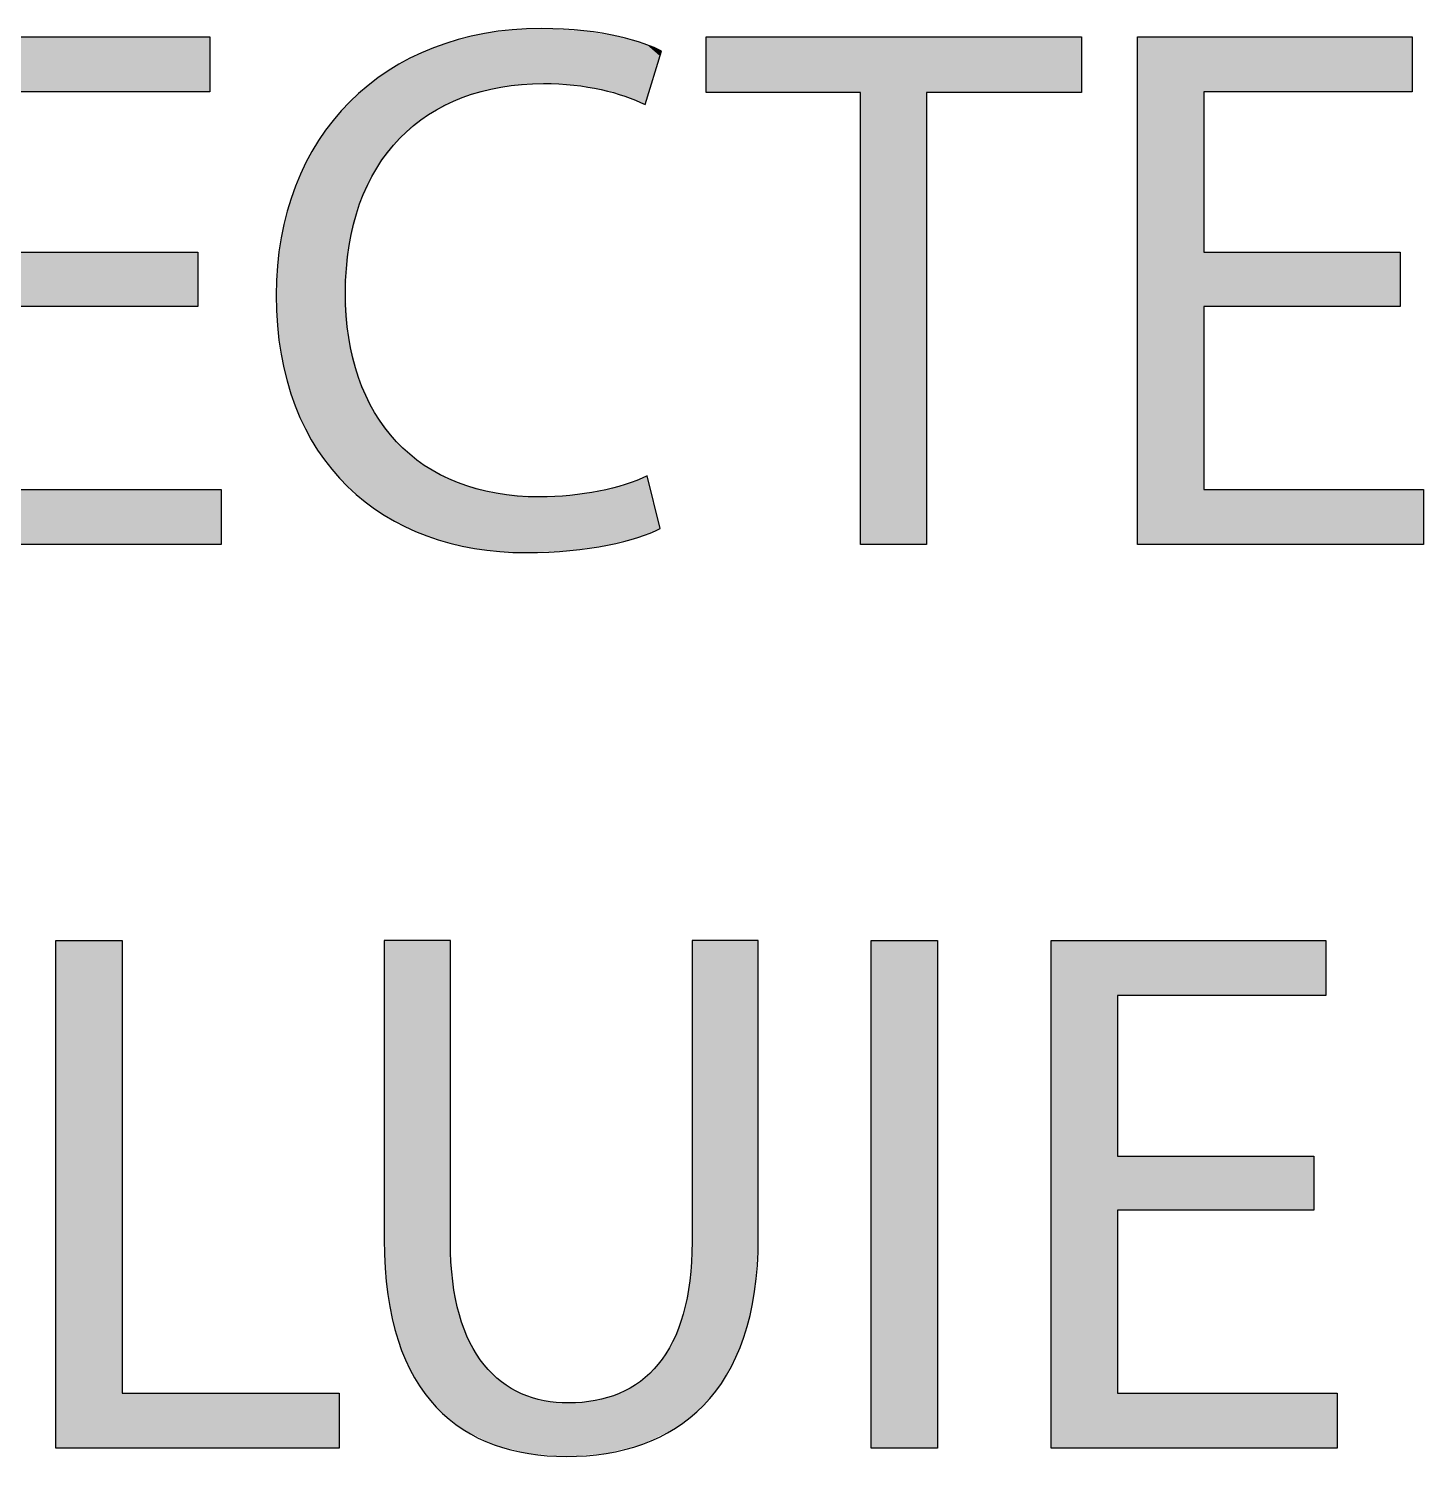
# Model space of a CAD drawing. Extents: x 0 to 360, y -268 to 0.
# Drawn here: x 297.19 to 302.75, y -194.03 to -188.35 of the extents above; entities that cross this region are included whole.
import ezdxf

# ---------------------------------------------------------------- set-up
doc = ezdxf.new("R2010")
doc.units = 0
doc.layers.add('LAYER_1', color=7, linetype='CONTINUOUS')

# ---------------------------------------------------------------- blocks, each defined once
blk = doc.blocks.new('*U378')
at = {"layer": 'LAYER_1', "color": 250, "extrusion": (0, 0, -1)}
for points in [[(-296.8215, -190.402), (-296.8215, -188.3811), (-297.0854, -190.402)], [(-297.0854, -190.402), (-296.8215, -188.3811), (-297.0854, -188.3811)], [(-297.8681, -188.5999), (-297.8681, -188.3811), (-297.9164, -188.5999)], [(-297.9164, -188.5999), (-297.8681, -188.3811), (-297.9164, -188.3811)], [(-297.8681, -190.402), (-297.8681, -190.1829), (-297.9164, -190.402)], [(-297.9164, -190.402), (-297.8681, -190.1829), (-297.9164, -190.1829)], [(-297.9164, -190.402), (-297.9164, -190.1829), (-297.9611, -190.402)], [(-297.9611, -190.402), (-297.9164, -190.1829), (-297.9611, -190.1829)]]:
    blk.add_solid(points, dxfattribs=at)
at = {"layer": 'LAYER_1', "color": 250}
for points in [[(297.0854, -188.5999), (297.0854, -188.3811), (297.8681, -188.5999)], [(297.8681, -188.5999), (297.0854, -188.3811), (297.8681, -188.3811)], [(297.0854, -189.4546), (297.0854, -189.2382), (297.8681, -189.4546)], [(297.8681, -189.4546), (297.0854, -189.2382), (297.8681, -189.2382)], [(297.0854, -190.402), (297.0854, -190.1829), (297.8681, -190.402)], [(297.8681, -190.402), (297.0854, -190.1829), (297.8681, -190.1829)]]:
    blk.add_solid(points, dxfattribs=at)
blk = doc.blocks.new('*U379')
at = {"layer": 'LAYER_1', "color": 250}
for points in [[(298.8724, -188.6473), (298.8064, -188.4245), (298.8724, -188.4025)], [(298.9026, -188.632), (298.8724, -188.4025), (298.9026, -188.3925)], [(298.9056, -188.6305), (298.9026, -188.3925), (298.9056, -188.3915)], [(298.9215, -188.6224), (298.9056, -188.3915), (298.9215, -188.3879)], [(298.9695, -188.6094), (298.9215, -188.3879), (298.9695, -188.3769)], [(299.0104, -188.5983), (298.9695, -188.3769), (299.0104, -188.3676)], [(299.0561, -188.5859), (299.0104, -188.3676), (299.0561, -188.3615)], [(299.0708, -188.5819), (299.0561, -188.3615), (299.0708, -188.3596)], [(299.0748, -188.5808), (299.0708, -188.3596), (299.0748, -188.359)], [(299.1206, -188.577), (299.0748, -188.359), (299.1206, -188.353)], [(299.1759, -188.5725), (299.1206, -188.353), (299.1759, -188.3506)], [(299.2296, -188.568), (299.1759, -188.3506), (299.2296, -188.3483)], [(299.2358, -188.5675), (299.2296, -188.3483), (299.2358, -188.348)], [(299.2448, -188.5668), (299.2448, -188.3485), (299.3499, -188.5724)], [(299.3499, -188.5724), (299.3499, -188.354), (299.3502, -188.5724)], [(299.3502, -188.5724), (299.3502, -188.354), (299.3654, -188.5732)], [(299.3654, -188.5732), (299.3654, -188.3548), (299.406, -188.5798)], [(299.406, -188.5798), (299.406, -188.357), (299.4654, -188.5894)], [(299.4654, -188.5894), (299.4654, -188.3667), (299.4741, -188.5909)], [(299.4741, -188.5909), (299.4741, -188.3681), (299.4999, -188.5981)], [(299.4999, -188.5981), (299.4999, -188.3724), (299.543, -188.6102)], [(299.543, -188.6102), (299.543, -188.3794), (299.5693, -188.6175)], [(299.5693, -188.6175), (299.5693, -188.3868), (299.5698, -188.6177)], [(299.5698, -188.6177), (299.5698, -188.387), (299.6212, -188.6392)], [(299.6212, -188.6392), (299.6212, -188.4015), (299.6464, -188.6496)], [(298.7701, -188.7043), (298.7132, -188.4662), (298.7701, -188.4407)], [(298.7799, -188.6963), (298.7701, -188.4407), (298.7799, -188.4363)], [(298.7868, -188.6906), (298.7799, -188.4363), (298.7868, -188.4332)], [(298.8064, -188.6807), (298.7868, -188.4332), (298.8064, -188.4245)], [(299.6464, -188.6496), (299.6464, -188.4086), (299.6492, -188.6508)], [(299.7092, -188.4579), (299.6582, -188.4137), (299.7092, -188.4353)], [(298.6263, -188.8442), (298.6104, -188.5278), (298.6263, -188.5163)], [(298.6595, -188.8013), (298.6263, -188.5163), (298.6595, -188.4971)], [(298.6726, -188.7845), (298.6595, -188.4971), (298.6726, -188.4896)], [(298.6925, -188.7681), (298.6726, -188.4896), (298.6925, -188.4781)], [(298.7132, -188.7511), (298.6925, -188.4781), (298.7132, -188.4662)], [(298.5461, -188.9755), (298.5343, -188.5851), (298.5461, -188.5744)], [(298.5719, -188.9214), (298.5461, -188.5744), (298.5719, -188.5557)], [(298.5805, -188.9033), (298.5719, -188.5557), (298.5805, -188.5495)], [(298.6104, -188.8647), (298.5805, -188.5495), (298.6104, -188.5278)], [(298.5081, -189.0634), (298.4729, -188.6404), (298.5081, -188.6087)], [(298.5125, -189.0461), (298.5081, -188.6087), (298.5125, -188.6047)], [(298.5343, -189.0003), (298.5125, -188.6047), (298.5343, -188.5851)], [(298.4559, -190.1624), (298.4071, -188.7138), (298.4559, -188.6594)], [(298.4644, -189.2892), (298.4559, -188.6594), (298.4644, -188.6499)], [(298.4691, -189.2282), (298.4644, -188.6499), (298.4691, -188.6447)], [(298.4703, -189.212), (298.4691, -188.6447), (298.4703, -188.6433)], [(298.4729, -189.2018), (298.4703, -188.6433), (298.4729, -188.6404)], [(298.4012, -190.1029), (298.3489, -188.7943), (298.4012, -188.7219)], [(298.4071, -190.1093), (298.4012, -188.7219), (298.4071, -188.7138)], [(298.4012, -190.1029), (298.4012, -188.7219), (298.4071, -190.1093)], [(298.4071, -190.1093), (298.4071, -188.7138), (298.4559, -190.1624)], [(298.345, -190.0264), (298.2988, -188.8816), (298.345, -188.8011)], [(298.3489, -190.0317), (298.345, -188.8011), (298.3489, -188.7943)], [(298.345, -190.0264), (298.345, -188.8011), (298.3489, -190.0317)], [(298.3489, -190.0317), (298.3489, -188.7943), (298.4012, -190.1029)], [(298.2964, -189.9422), (298.257, -188.9755), (298.2964, -188.887)], [(298.2988, -189.9463), (298.2964, -188.887), (298.2988, -188.8816)], [(298.2964, -189.9422), (298.2964, -188.887), (298.2988, -189.9463)], [(298.2988, -189.9463), (298.2988, -188.8816), (298.345, -190.0264)], [(298.2557, -189.8504), (298.2239, -189.0755), (298.2557, -188.9795)], [(298.257, -189.8534), (298.2557, -188.9795), (298.257, -188.9755)], [(298.2557, -189.8504), (298.2557, -188.9795), (298.257, -189.8534)], [(298.257, -189.8534), (298.257, -188.9755), (298.2964, -189.9422)], [(298.2233, -189.7512), (298.1999, -189.1814), (298.2233, -189.0783)], [(298.2239, -189.7532), (298.2233, -189.0783), (298.2239, -189.0755)], [(298.2233, -189.7512), (298.2233, -189.0783), (298.2239, -189.7532)], [(298.2239, -189.7532), (298.2239, -189.0755), (298.2557, -189.8504)], [(298.1997, -189.6446), (298.1852, -189.2928), (298.1997, -189.1831)], [(298.1999, -189.6456), (298.1997, -189.1831), (298.1999, -189.1814)], [(298.1997, -189.6446), (298.1997, -189.1831), (298.1999, -189.6456)], [(298.1999, -189.6456), (298.1999, -189.1814), (298.2233, -189.7512)], [(298.1852, -189.5307), (298.1802, -189.4095), (298.1852, -189.2938)], [(298.1852, -189.531), (298.1852, -189.2938), (298.1852, -189.2928)], [(298.1852, -189.531), (298.1852, -189.2928), (298.1997, -189.6446)], [(298.1852, -189.5307), (298.1852, -189.2938), (298.1852, -189.531)], [(298.4559, -190.1624), (298.4559, -189.4002), (298.4644, -190.1717)], [(298.4644, -190.1717), (298.4644, -189.515), (298.4691, -190.1758)], [(298.4691, -190.1758), (298.4691, -189.5781), (298.4703, -190.1769)], [(298.4703, -190.1769), (298.4703, -189.5832), (298.4729, -190.1791)], [(298.4729, -190.1791), (298.4729, -189.5938), (298.5081, -190.2098)], [(298.5081, -190.2098), (298.5081, -189.7373), (298.5125, -190.2136)], [(298.5125, -190.2136), (298.5125, -189.7469), (298.5343, -190.2327)], [(298.5343, -190.2327), (298.5343, -189.7944), (298.5461, -190.2409)], [(298.5461, -190.2409), (298.5461, -189.8201), (298.5719, -190.2589)], [(298.5719, -190.2589), (298.5719, -189.8762), (298.5805, -190.2649)], [(298.5805, -190.2649), (298.5805, -189.8877), (298.6104, -190.2858)], [(298.6104, -190.2858), (298.6104, -189.9277), (298.6263, -190.2945)], [(298.6263, -190.2945), (298.6263, -189.9489), (298.6595, -190.3129)], [(298.6595, -190.3129), (298.6595, -189.9933), (298.6726, -190.32)], [(298.6726, -190.32), (298.6726, -190.0043), (298.6925, -190.331)], [(298.6925, -190.331), (298.6925, -190.0212), (298.7132, -190.3398)], [(298.7132, -190.3398), (298.7132, -190.0388), (298.7701, -190.364)], [(298.7701, -190.364), (298.7701, -190.0871), (298.7799, -190.3681)], [(298.7799, -190.3681), (298.7799, -190.0922), (298.7868, -190.3703)], [(298.7868, -190.3703), (298.7868, -190.0957), (298.8064, -190.3764)], [(298.8064, -190.3764), (298.8064, -190.1059), (298.8724, -190.3971)], [(298.8724, -190.3971), (298.8724, -190.1402), (298.9026, -190.4036)], [(298.9026, -190.4036), (298.9026, -190.1559), (298.9056, -190.4043)], [(298.9056, -190.4043), (298.9056, -190.1567), (298.9215, -190.4077)], [(298.9215, -190.4077), (298.9215, -190.1611), (298.9695, -190.418)], [(299.5693, -190.3871), (299.543, -190.1705), (299.5693, -190.1639)], [(299.5698, -190.387), (299.5693, -190.1639), (299.5698, -190.1637)], [(299.6212, -190.374), (299.5698, -190.1637), (299.6212, -190.1436)], [(299.6464, -190.3638), (299.6212, -190.1436), (299.6464, -190.1338)], [(299.6492, -190.3627), (299.6464, -190.1338), (299.6492, -190.1326)], [(299.6582, -190.3591), (299.6492, -190.1326), (299.6582, -190.1291)], [(298.9695, -190.418), (298.9695, -190.1744), (299.0104, -190.423)], [(299.0104, -190.423), (299.0104, -190.1857), (299.0561, -190.4287)], [(299.0561, -190.4287), (299.0561, -190.1984), (299.0708, -190.4305)], [(299.0708, -190.4305), (299.0708, -190.1996), (299.0748, -190.4307)], [(299.0748, -190.4307), (299.0748, -190.1999), (299.1206, -190.4325)], [(299.1206, -190.4325), (299.1206, -190.2038), (299.1759, -190.4347)], [(299.2358, -190.4319), (299.2296, -190.2129), (299.2358, -190.2125)], [(299.2448, -190.4315), (299.2358, -190.2125), (299.2448, -190.2121)], [(299.3499, -190.4265), (299.2448, -190.2121), (299.3499, -190.207)], [(299.3502, -190.4264), (299.3499, -190.207), (299.3502, -190.2069)], [(299.3654, -190.4242), (299.3502, -190.2069), (299.3654, -190.2047)], [(299.406, -190.4183), (299.3654, -190.2047), (299.406, -190.1988)], [(299.4654, -190.4097), (299.406, -190.1988), (299.4654, -190.1901)], [(299.4741, -190.4085), (299.4654, -190.1901), (299.4741, -190.1879)], [(299.4999, -190.4047), (299.4741, -190.1879), (299.4999, -190.1814)], [(299.543, -190.3938), (299.4999, -190.1814), (299.543, -190.1705)]]:
    blk.add_solid(points, dxfattribs=at)
at = {"layer": 'LAYER_1', "color": 250, "extrusion": (0, 0, -1)}
for points in [[(-298.8724, -188.6473), (-298.8724, -188.4025), (-298.9026, -188.632)], [(-298.9026, -188.632), (-298.9026, -188.3925), (-298.9056, -188.6305)], [(-298.9056, -188.6305), (-298.9056, -188.3915), (-298.9215, -188.6224)], [(-298.9215, -188.6224), (-298.9215, -188.3879), (-298.9695, -188.6094)], [(-298.9695, -188.6094), (-298.9695, -188.3769), (-299.0104, -188.5983)], [(-299.0104, -188.5983), (-299.0104, -188.3676), (-299.0561, -188.5859)], [(-299.0561, -188.5859), (-299.0561, -188.3615), (-299.0708, -188.5819)], [(-299.0708, -188.5819), (-299.0708, -188.3596), (-299.0748, -188.5808)], [(-299.0748, -188.5808), (-299.0748, -188.359), (-299.1206, -188.577)], [(-299.1206, -188.577), (-299.1206, -188.353), (-299.1759, -188.5725)], [(-299.1759, -188.5725), (-299.1759, -188.3506), (-299.2296, -188.568)], [(-299.2296, -188.568), (-299.2296, -188.3483), (-299.2358, -188.5675)], [(-299.2358, -188.5675), (-299.2358, -188.348), (-299.2448, -188.5668)], [(-299.2448, -188.5668), (-299.2358, -188.348), (-299.2448, -188.3485)], [(-299.3499, -188.5724), (-299.2448, -188.3485), (-299.3499, -188.354)], [(-299.3502, -188.5724), (-299.3499, -188.354), (-299.3502, -188.354)], [(-299.3654, -188.5732), (-299.3502, -188.354), (-299.3654, -188.3548)], [(-299.406, -188.5798), (-299.3654, -188.3548), (-299.406, -188.357)], [(-299.4654, -188.5894), (-299.406, -188.357), (-299.4654, -188.3667)], [(-299.4741, -188.5909), (-299.4654, -188.3667), (-299.4741, -188.3681)], [(-299.4999, -188.5981), (-299.4741, -188.3681), (-299.4999, -188.3724)], [(-299.543, -188.6102), (-299.4999, -188.3724), (-299.543, -188.3794)], [(-299.5693, -188.6175), (-299.543, -188.3794), (-299.5693, -188.3868)], [(-299.5698, -188.6177), (-299.5693, -188.3868), (-299.5698, -188.387)], [(-299.6212, -188.6392), (-299.5698, -188.387), (-299.6212, -188.4015)], [(-299.6464, -188.6496), (-299.6212, -188.4015), (-299.6464, -188.4086)], [(-298.7701, -188.7043), (-298.7701, -188.4407), (-298.7799, -188.6963)], [(-298.7799, -188.6963), (-298.7799, -188.4363), (-298.7868, -188.6906)], [(-298.7868, -188.6906), (-298.7868, -188.4332), (-298.8064, -188.6807)], [(-298.8064, -188.6807), (-298.8064, -188.4245), (-298.8724, -188.6473)], [(-299.6492, -188.6508), (-299.6464, -188.4086), (-299.6492, -188.4098)], [(-299.6492, -188.6508), (-299.6492, -188.4098), (-299.6582, -188.622)], [(-299.6582, -188.622), (-299.6492, -188.4098), (-299.6582, -188.4137)], [(-299.6582, -188.622), (-299.6582, -188.4137), (-299.7092, -188.4579)], [(-299.7092, -188.4579), (-299.7092, -188.4353), (-299.7154, -188.4379)], [(-298.6263, -188.8442), (-298.6263, -188.5163), (-298.6595, -188.8013)], [(-298.6595, -188.8013), (-298.6595, -188.4971), (-298.6726, -188.7845)], [(-298.6726, -188.7845), (-298.6726, -188.4896), (-298.6925, -188.7681)], [(-298.6925, -188.7681), (-298.6925, -188.4781), (-298.7132, -188.7511)], [(-298.7132, -188.7511), (-298.7132, -188.4662), (-298.7701, -188.7043)], [(-298.5461, -188.9755), (-298.5461, -188.5744), (-298.5719, -188.9214)], [(-298.5719, -188.9214), (-298.5719, -188.5557), (-298.5805, -188.9033)], [(-298.5805, -188.9033), (-298.5805, -188.5495), (-298.6104, -188.8647)], [(-298.6104, -188.8647), (-298.6104, -188.5278), (-298.6263, -188.8442)], [(-298.5081, -189.0634), (-298.5081, -188.6087), (-298.5125, -189.0461)], [(-298.5125, -189.0461), (-298.5125, -188.6047), (-298.5343, -189.0003)], [(-298.5343, -189.0003), (-298.5343, -188.5851), (-298.5461, -188.9755)], [(-298.4559, -189.4002), (-298.4559, -188.6594), (-298.4644, -189.2892)], [(-298.4644, -189.2892), (-298.4644, -188.6499), (-298.4691, -189.2282)], [(-298.4691, -189.2282), (-298.4691, -188.6447), (-298.4703, -189.212)], [(-298.4703, -189.212), (-298.4703, -188.6433), (-298.4729, -189.2018)], [(-298.4729, -189.2018), (-298.4729, -188.6404), (-298.5081, -189.0634)], [(-298.4644, -190.1717), (-298.4559, -189.4002), (-298.4644, -189.515)], [(-298.4691, -190.1758), (-298.4644, -189.515), (-298.4691, -189.5781)], [(-298.4703, -190.1769), (-298.4691, -189.5781), (-298.4703, -189.5832)], [(-298.4729, -190.1791), (-298.4703, -189.5832), (-298.4729, -189.5938)], [(-298.5081, -190.2098), (-298.4729, -189.5938), (-298.5081, -189.7373)], [(-298.5125, -190.2136), (-298.5081, -189.7373), (-298.5125, -189.7469)], [(-298.5343, -190.2327), (-298.5125, -189.7469), (-298.5343, -189.7944)], [(-298.5461, -190.2409), (-298.5343, -189.7944), (-298.5461, -189.8201)], [(-298.5719, -190.2589), (-298.5461, -189.8201), (-298.5719, -189.8762)], [(-298.5805, -190.2649), (-298.5719, -189.8762), (-298.5805, -189.8877)], [(-298.6104, -190.2858), (-298.5805, -189.8877), (-298.6104, -189.9277)], [(-298.6263, -190.2945), (-298.6104, -189.9277), (-298.6263, -189.9489)], [(-298.6595, -190.3129), (-298.6263, -189.9489), (-298.6595, -189.9933)], [(-298.6726, -190.32), (-298.6595, -189.9933), (-298.6726, -190.0043)], [(-298.6925, -190.331), (-298.6726, -190.0043), (-298.6925, -190.0212)], [(-298.7132, -190.3398), (-298.6925, -190.0212), (-298.7132, -190.0388)], [(-298.7701, -190.364), (-298.7132, -190.0388), (-298.7701, -190.0871)], [(-298.7799, -190.3681), (-298.7701, -190.0871), (-298.7799, -190.0922)], [(-298.7868, -190.3703), (-298.7799, -190.0922), (-298.7868, -190.0957)], [(-298.8064, -190.3764), (-298.7868, -190.0957), (-298.8064, -190.1059)], [(-298.8724, -190.3971), (-298.8064, -190.1059), (-298.8724, -190.1402)], [(-298.9026, -190.4036), (-298.8724, -190.1402), (-298.9026, -190.1559)], [(-298.9056, -190.4043), (-298.9026, -190.1559), (-298.9056, -190.1567)], [(-298.9215, -190.4077), (-298.9056, -190.1567), (-298.9215, -190.1611)], [(-298.9695, -190.418), (-298.9215, -190.1611), (-298.9695, -190.1744)], [(-299.5693, -190.3871), (-299.5693, -190.1639), (-299.5698, -190.387)], [(-299.5698, -190.387), (-299.5698, -190.1637), (-299.6212, -190.374)], [(-299.6212, -190.374), (-299.6212, -190.1436), (-299.6464, -190.3638)], [(-299.6464, -190.3638), (-299.6464, -190.1338), (-299.6492, -190.3627)], [(-299.6492, -190.3627), (-299.6492, -190.1326), (-299.6582, -190.3591)], [(-299.6582, -190.3591), (-299.6582, -190.1291), (-299.7092, -190.3386)], [(-299.0104, -190.423), (-298.9695, -190.1744), (-299.0104, -190.1857)], [(-299.0561, -190.4287), (-299.0104, -190.1857), (-299.0561, -190.1984)], [(-299.0708, -190.4305), (-299.0561, -190.1984), (-299.0708, -190.1996)], [(-299.0748, -190.4307), (-299.0708, -190.1996), (-299.0748, -190.1999)], [(-299.1206, -190.4325), (-299.0748, -190.1999), (-299.1206, -190.2038)], [(-299.1759, -190.4347), (-299.1206, -190.2038), (-299.1759, -190.2084)], [(-299.1759, -190.4347), (-299.1759, -190.2084), (-299.2296, -190.4322)], [(-299.2296, -190.4322), (-299.1759, -190.2084), (-299.2296, -190.2129)], [(-299.2296, -190.4322), (-299.2296, -190.2129), (-299.2358, -190.4319)], [(-299.2358, -190.4319), (-299.2358, -190.2125), (-299.2448, -190.4315)], [(-299.2448, -190.4315), (-299.2448, -190.2121), (-299.3499, -190.4265)], [(-299.3499, -190.4265), (-299.3499, -190.207), (-299.3502, -190.4264)], [(-299.3502, -190.4264), (-299.3502, -190.2069), (-299.3654, -190.4242)], [(-299.3654, -190.4242), (-299.3654, -190.2047), (-299.406, -190.4183)], [(-299.406, -190.4183), (-299.406, -190.1988), (-299.4654, -190.4097)], [(-299.4654, -190.4097), (-299.4654, -190.1901), (-299.4741, -190.4085)], [(-299.4741, -190.4085), (-299.4741, -190.1879), (-299.4999, -190.4047)], [(-299.4999, -190.4047), (-299.4999, -190.1814), (-299.543, -190.3938)], [(-299.543, -190.3938), (-299.543, -190.1705), (-299.5693, -190.3871)]]:
    blk.add_solid(points, dxfattribs=at)
blk = doc.blocks.new('*U380')
at = {"layer": 'LAYER_1', "color": 250}
for points in [[(299.8925, -188.603), (299.8925, -188.3811), (300.5071, -188.603)], [(300.5071, -188.603), (299.8925, -188.3811), (300.5071, -188.3811)], [(300.771, -188.603), (300.771, -188.3811), (301.3883, -188.603)], [(301.3883, -188.603), (300.771, -188.3811), (301.3883, -188.3811)]]:
    blk.add_solid(points, dxfattribs=at)
at = {"layer": 'LAYER_1', "color": 250, "extrusion": (0, 0, -1)}
for points in [[(-300.5071, -190.402), (-300.5071, -188.3811), (-300.771, -190.402)], [(-300.771, -190.402), (-300.5071, -188.3811), (-300.771, -188.3811)]]:
    blk.add_solid(points, dxfattribs=at)
blk = doc.blocks.new('*U381')
at = {"layer": 'LAYER_1', "color": 250, "extrusion": (0, 0, -1)}
for points in [[(-301.6109, -190.402), (-301.6109, -188.3811), (-301.8748, -190.402)], [(-301.8748, -190.402), (-301.6109, -188.3811), (-301.8748, -188.3811)], [(-302.6568, -188.5999), (-302.6568, -188.3811), (-302.705, -188.5999)], [(-302.705, -188.5999), (-302.6568, -188.3811), (-302.705, -188.3811)], [(-302.6568, -190.402), (-302.6568, -190.1829), (-302.705, -190.402)], [(-302.705, -190.402), (-302.6568, -190.1829), (-302.705, -190.1829)], [(-302.705, -190.402), (-302.705, -190.1829), (-302.7498, -190.402)], [(-302.7498, -190.402), (-302.705, -190.1829), (-302.7498, -190.1829)]]:
    blk.add_solid(points, dxfattribs=at)
at = {"layer": 'LAYER_1', "color": 250}
for points in [[(301.8748, -188.5999), (301.8748, -188.3811), (302.6568, -188.5999)], [(302.6568, -188.5999), (301.8748, -188.3811), (302.6568, -188.3811)], [(301.8748, -189.4546), (301.8748, -189.2382), (302.6568, -189.4546)], [(302.6568, -189.4546), (301.8748, -189.2382), (302.6568, -189.2382)], [(301.8748, -190.402), (301.8748, -190.1829), (302.6568, -190.402)], [(302.6568, -190.402), (301.8748, -190.1829), (302.6568, -190.1829)]]:
    blk.add_solid(points, dxfattribs=at)
blk = doc.blocks.new('*U385')
at = {"layer": 'LAYER_1', "color": 250, "extrusion": (0, 0, -1)}
for points in [[(-297.3031, -194), (-297.3031, -191.9792), (-297.567, -194)], [(-297.567, -194), (-297.3031, -191.9792), (-297.567, -191.9792)]]:
    blk.add_solid(points, dxfattribs=at)
at = {"layer": 'LAYER_1', "color": 250}
for points in [[(297.567, -194), (297.567, -193.7813), (298.4304, -194)], [(298.4304, -194), (297.567, -193.7813), (298.4304, -193.7813)]]:
    blk.add_solid(points, dxfattribs=at)
blk = doc.blocks.new('*U386')
at = {"layer": 'LAYER_1', "color": 250}
for points in [[(298.6102, -193.1698), (298.6102, -191.9792), (298.6244, -193.3877)], [(298.6244, -193.3877), (298.6244, -191.9792), (298.6654, -193.5704)], [(298.6654, -193.5704), (298.6654, -191.9792), (298.6952, -193.6491)], [(298.6952, -193.6491), (298.6952, -191.9792), (298.7308, -193.7197)], [(298.7308, -193.7197), (298.7308, -191.9792), (298.7718, -193.7825)], [(298.7718, -193.7825), (298.7718, -191.9792), (298.8179, -193.8376)], [(298.8179, -193.8376), (298.8179, -191.9792), (298.8689, -193.8854)], [(298.8689, -193.8854), (298.8689, -191.9792), (298.8741, -193.8891)], [(298.8741, -193.8891), (298.8741, -193.1787), (298.8833, -193.8958)], [(299.8367, -193.8715), (299.8288, -193.3146), (299.8367, -193.1787)], [(298.8833, -193.8958), (298.8833, -193.3355), (298.9097, -193.9152)], [(299.8277, -193.8795), (299.8015, -193.4662), (299.8277, -193.3337)], [(299.8288, -193.8787), (299.8277, -193.3337), (299.8288, -193.3146)], [(298.9097, -193.9152), (298.9097, -193.4688), (298.9245, -193.926)], [(298.9245, -193.926), (298.9245, -193.5075), (298.952, -193.9395)], [(299.8015, -193.8983), (299.7703, -193.5479), (299.8015, -193.4662)], [(299.7593, -193.9261), (299.702, -193.6659), (299.7593, -193.5767)], [(299.7703, -193.9207), (299.7593, -193.5767), (299.7703, -193.5479)], [(298.952, -193.9395), (298.952, -193.5794), (299.0084, -193.9673)], [(299.0084, -193.9673), (299.0084, -193.6682), (299.048, -193.9868)], [(299.702, -193.9539), (299.6401, -193.7254), (299.702, -193.6659)], [(299.048, -193.9868), (299.048, -193.707), (299.0774, -193.9943)], [(299.0774, -193.9943), (299.0774, -193.7359), (299.1575, -194.0146)], [(299.6309, -193.9864), (299.5468, -193.7824), (299.6309, -193.7342)], [(299.6401, -193.9841), (299.6309, -193.7342), (299.6401, -193.7254)], [(299.1575, -194.0146), (299.1575, -193.7833), (299.1859, -194.0219)], [(299.1859, -194.0219), (299.1859, -193.7921), (299.2471, -194.0265)], [(299.4944, -194.0211), (299.4511, -193.8108), (299.4944, -193.798)], [(299.5468, -194.0078), (299.4944, -193.798), (299.5468, -193.7824)], [(299.2471, -194.0265), (299.2471, -193.8111), (299.3357, -194.0331)], [(299.4511, -194.0244), (299.3447, -193.8202), (299.4511, -193.8108)]]:
    blk.add_solid(points, dxfattribs=at)
at = {"layer": 'LAYER_1', "color": 250, "extrusion": (0, 0, -1)}
for points in [[(-298.6244, -193.3877), (-298.6102, -191.9792), (-298.6244, -191.9792)], [(-298.6654, -193.5704), (-298.6244, -191.9792), (-298.6654, -191.9792)], [(-298.6952, -193.6491), (-298.6654, -191.9792), (-298.6952, -191.9792)], [(-298.7308, -193.7197), (-298.6952, -191.9792), (-298.7308, -191.9792)], [(-298.7718, -193.7825), (-298.7308, -191.9792), (-298.7718, -191.9792)], [(-298.8179, -193.8376), (-298.7718, -191.9792), (-298.8179, -191.9792)], [(-298.8689, -193.8854), (-298.8179, -191.9792), (-298.8689, -191.9792)], [(-298.8741, -193.8891), (-298.8689, -191.9792), (-298.8741, -191.9792)], [(-299.8367, -193.8715), (-299.8367, -191.9792), (-299.8825, -193.8296)], [(-299.8825, -193.8296), (-299.8367, -191.9792), (-299.8825, -191.9792)], [(-299.8825, -193.8296), (-299.8825, -191.9792), (-299.931, -193.7733)], [(-299.931, -193.7733), (-299.8825, -191.9792), (-299.931, -191.9792)], [(-299.931, -193.7733), (-299.931, -191.9792), (-299.9741, -193.7095)], [(-299.9741, -193.7095), (-299.931, -191.9792), (-299.9741, -191.9792)], [(-299.9741, -193.7095), (-299.9741, -191.9792), (-300.0114, -193.6381)], [(-300.0114, -193.6381), (-299.9741, -191.9792), (-300.0114, -191.9792)], [(-300.0114, -193.6381), (-300.0114, -191.9792), (-300.0427, -193.5589)], [(-300.0427, -193.5589), (-300.0114, -191.9792), (-300.0427, -191.9792)], [(-300.0427, -193.5589), (-300.0427, -191.9792), (-300.0675, -193.4717)], [(-300.0675, -193.4717), (-300.0427, -191.9792), (-300.0675, -191.9792)], [(-300.0675, -193.4717), (-300.0675, -191.9792), (-300.0857, -193.3764)], [(-300.0857, -193.3764), (-300.0675, -191.9792), (-300.0857, -191.9792)], [(-300.0857, -193.3764), (-300.0857, -191.9792), (-300.1005, -193.1608)], [(-300.1005, -193.1608), (-300.0857, -191.9792), (-300.1005, -191.9792)], [(-298.8833, -193.8958), (-298.8741, -193.1787), (-298.8833, -193.3355)], [(-298.9097, -193.9152), (-298.8833, -193.3355), (-298.9097, -193.4688)], [(-299.8277, -193.8795), (-299.8277, -193.3337), (-299.8288, -193.8787)], [(-299.8288, -193.8787), (-299.8288, -193.3146), (-299.8367, -193.8715)], [(-298.9245, -193.926), (-298.9097, -193.4688), (-298.9245, -193.5075)], [(-298.952, -193.9395), (-298.9245, -193.5075), (-298.952, -193.5794)], [(-299.8015, -193.8983), (-299.8015, -193.4662), (-299.8277, -193.8795)], [(-299.7593, -193.9261), (-299.7593, -193.5767), (-299.7703, -193.9207)], [(-299.7703, -193.9207), (-299.7703, -193.5479), (-299.8015, -193.8983)], [(-299.0084, -193.9673), (-298.952, -193.5794), (-299.0084, -193.6682)], [(-299.048, -193.9868), (-299.0084, -193.6682), (-299.048, -193.707)], [(-299.702, -193.9539), (-299.702, -193.6659), (-299.7593, -193.9261)], [(-299.0774, -193.9943), (-299.048, -193.707), (-299.0774, -193.7359)], [(-299.1575, -194.0146), (-299.0774, -193.7359), (-299.1575, -193.7833)], [(-299.6309, -193.9864), (-299.6309, -193.7342), (-299.6401, -193.9841)], [(-299.6401, -193.9841), (-299.6401, -193.7254), (-299.702, -193.9539)], [(-299.1859, -194.0219), (-299.1575, -193.7833), (-299.1859, -193.7921)], [(-299.2471, -194.0265), (-299.1859, -193.7921), (-299.2471, -193.8111)], [(-299.4944, -194.0211), (-299.4944, -193.798), (-299.5468, -194.0078)], [(-299.5468, -194.0078), (-299.5468, -193.7824), (-299.6309, -193.9864)], [(-299.3357, -194.0331), (-299.2471, -193.8111), (-299.3357, -193.8194)], [(-299.3357, -194.0331), (-299.3357, -193.8194), (-299.3447, -194.0324)], [(-299.3447, -194.0324), (-299.3357, -193.8194), (-299.3447, -193.8202)], [(-299.3447, -194.0324), (-299.3447, -193.8202), (-299.4511, -194.0244)], [(-299.4511, -194.0244), (-299.4511, -193.8108), (-299.4944, -194.0211)]]:
    blk.add_solid(points, dxfattribs=at)
blk = doc.blocks.new('*U387')
at = {"layer": 'LAYER_1', "color": 250, "extrusion": (0, 0, -1)}
for points in [[(-300.5505, -194), (-300.5505, -191.9792), (-300.8144, -194)], [(-300.8144, -194), (-300.5505, -191.9792), (-300.8144, -191.9792)]]:
    blk.add_solid(points, dxfattribs=at)
blk = doc.blocks.new('*U388')
at = {"layer": 'LAYER_1', "color": 250, "extrusion": (0, 0, -1)}
for points in [[(-301.2671, -194), (-301.2671, -191.9792), (-301.5309, -194)], [(-301.5309, -194), (-301.2671, -191.9792), (-301.5309, -191.9792)], [(-302.3137, -192.1983), (-302.3137, -191.9792), (-302.3612, -192.1983)], [(-302.3612, -192.1983), (-302.3137, -191.9792), (-302.3612, -191.9792)], [(-302.3137, -194), (-302.3137, -193.7813), (-302.3612, -194)], [(-302.3612, -194), (-302.3137, -193.7813), (-302.3612, -193.7813)], [(-302.3612, -194), (-302.3612, -193.7813), (-302.4067, -194)], [(-302.4067, -194), (-302.3612, -193.7813), (-302.4067, -193.7813)]]:
    blk.add_solid(points, dxfattribs=at)
at = {"layer": 'LAYER_1', "color": 250}
for points in [[(301.5309, -192.1983), (301.5309, -191.9792), (302.3137, -192.1983)], [(302.3137, -192.1983), (301.5309, -191.9792), (302.3137, -191.9792)], [(301.5309, -193.0526), (301.5309, -192.837), (302.3137, -193.0526)], [(302.3137, -193.0526), (301.5309, -192.837), (302.3137, -192.837)], [(301.5309, -194), (301.5309, -193.7813), (302.3137, -194)], [(302.3137, -194), (301.5309, -193.7813), (302.3137, -193.7813)]]:
    blk.add_solid(points, dxfattribs=at)
blk = doc.blocks.new('BLOCK_47')
at = {"layer": 'LAYER_1'}
for points in [[(297.8681, -189.4546), (297.0854, -189.4546), (297.0854, -190.1829), (297.9611, -190.1829), (297.9611, -190.402), (296.8215, -190.402), (296.8215, -188.3811), (297.9164, -188.3811), (297.9164, -188.5999), (297.0854, -188.5999), (297.0854, -189.2382), (297.8681, -189.2382), (297.8681, -189.4546)], [(300.5071, -188.603), (299.8925, -188.603), (299.8925, -188.3811), (301.3883, -188.3811), (301.3883, -188.603), (300.771, -188.603), (300.771, -190.402), (300.5071, -190.402), (300.5071, -188.603)], [(302.6568, -189.4546), (301.8748, -189.4546), (301.8748, -190.1829), (302.7498, -190.1829), (302.7498, -190.402), (301.6109, -190.402), (301.6109, -188.3811), (302.705, -188.3811), (302.705, -188.5999), (301.8748, -188.5999), (301.8748, -189.2382), (302.6568, -189.2382), (302.6568, -189.4546)], [(297.3031, -191.9792), (297.567, -191.9792), (297.567, -193.7813), (298.4304, -193.7813), (298.4304, -194), (297.3031, -194), (297.3031, -191.9792)], [(300.8144, -191.9792), (300.8144, -194), (300.5505, -194), (300.5505, -191.9792), (300.8144, -191.9792)], [(302.3137, -193.0526), (301.5309, -193.0526), (301.5309, -193.7813), (302.4067, -193.7813), (302.4067, -194), (301.2671, -194), (301.2671, -191.9792), (302.3612, -191.9792), (302.3612, -192.1983), (301.5309, -192.1983), (301.5309, -192.837), (302.3137, -192.837), (302.3137, -193.0526)]]:
    blk.add_lwpolyline(points, dxfattribs=at)
for points in [[(299.7092, -190.3386), (299.6162, -190.3868), (299.4219, -190.4347), (299.1759, -190.4347), (298.6061, -190.4347), (298.1802, -190.075), (298.1802, -189.4095), (298.1802, -188.7738), (298.6088, -188.348), (299.2358, -188.348), (299.4846, -188.348), (299.6465, -188.4018), (299.7154, -188.4379), (299.7154, -188.4379), (299.6492, -188.6508), (299.6492, -188.6508), (299.5535, -188.603), (299.4129, -188.5668), (299.2448, -188.5668), (298.7707, -188.5668), (298.4559, -188.8696), (298.4559, -189.4002), (298.4559, -189.8983), (298.7411, -190.2129), (299.2296, -190.2129), (299.3915, -190.2129), (299.5535, -190.1801), (299.6582, -190.1291), (299.6582, -190.1291), (299.7092, -190.3386), (299.7092, -190.3386)], [(298.8741, -191.9792), (298.8741, -191.9792), (298.8741, -193.1787), (298.8741, -193.1787), (298.8741, -193.6287), (299.0753, -193.8202), (299.3447, -193.8202), (299.6417, -193.8202), (299.8367, -193.6225), (299.8367, -193.1787), (299.8367, -193.1787), (299.8367, -191.9792), (299.8367, -191.9792), (299.8367, -191.9792), (300.1005, -191.9792), (300.1005, -191.9792), (300.1005, -191.9792), (300.1005, -193.1608), (300.1005, -193.1608), (300.1005, -193.7813), (299.774, -194.0331), (299.3357, -194.0331), (298.9223, -194.0331), (298.6102, -193.7995), (298.6102, -193.1698), (298.6102, -193.1698), (298.6102, -191.9792), (298.6102, -191.9792), (298.6102, -191.9792), (298.8741, -191.9792), (298.8741, -191.9792)]]:
    blk.add_open_spline(points, degree=3, knots=[0, 0, 0, 0, 1, 1, 1, 2, 2, 2, 3, 3, 3, 4, 4, 4, 5, 5, 5, 6, 6, 6, 7, 7, 7, 8, 8, 8, 9, 9, 9, 10, 10, 10, 10], dxfattribs=at)
at = {"layer": 'LAYER_1', "color": 250}
for name in ['*U378', '*U379', '*U380', '*U381', '*U385', '*U386', '*U387', '*U388']:
    blk.add_blockref(name, (0, 0), dxfattribs=at)
blk = doc.blocks.new('BLOCK_20')
at = {"layer": 'LAYER_1'}
blk.add_blockref('BLOCK_47', (0, 0), dxfattribs=at)
blk = doc.blocks.new('BLOCK_17')
at = {"layer": 'LAYER_1'}
blk.add_blockref('BLOCK_20', (0, 0), dxfattribs=at)

msp = doc.modelspace()

# ---------------------------------------------------------------- block references
at = {"layer": 'LAYER_1'}
msp.add_blockref('BLOCK_17', (0, 0), dxfattribs=at)

doc.saveas('drawing.dxf')
